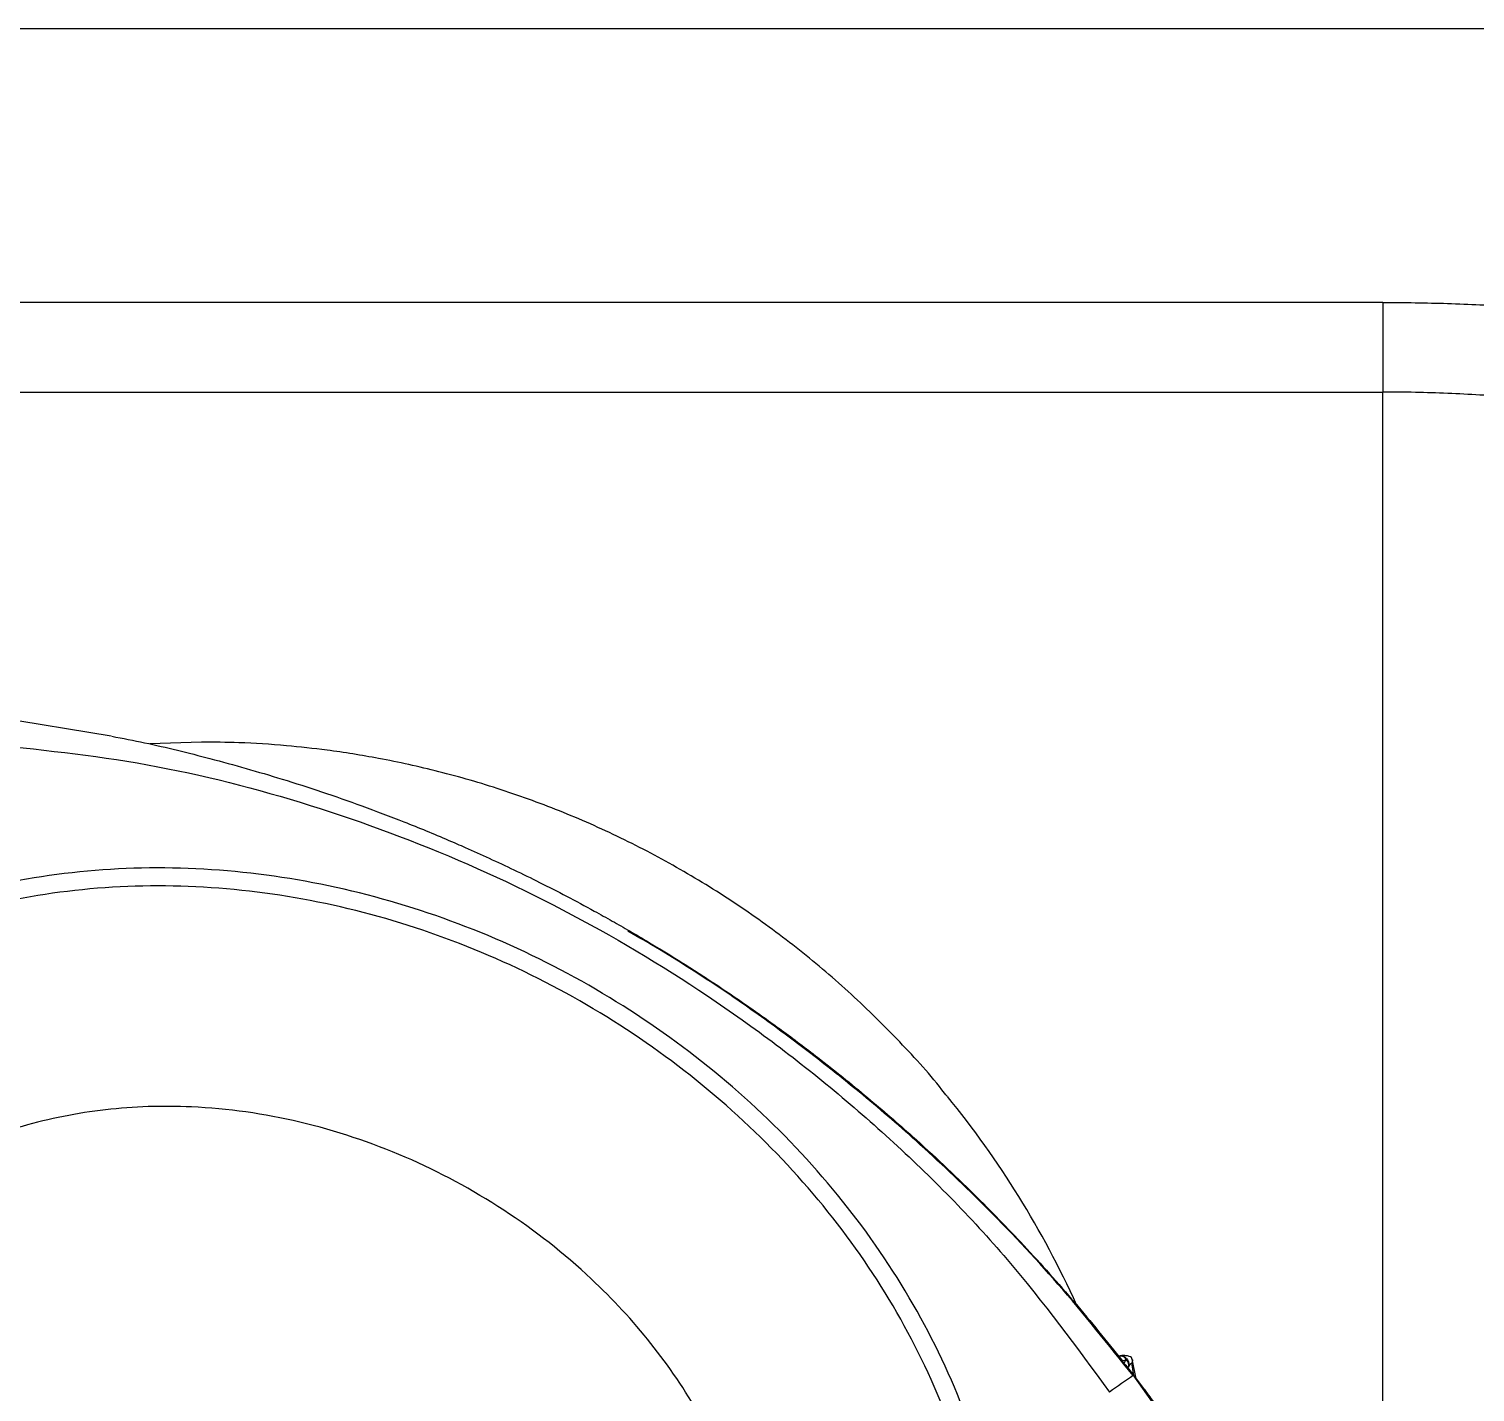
# Model space of a CAD drawing. Extents: x 527 to 611, y 788 to 934.
# Drawn here: x 562.444 to 565.75, y 810.516 to 813.63 of the extents above; entities that cross this region are included whole.
import ezdxf

# ---------------------------------------------------------------- set-up
doc = ezdxf.new("R2010")
doc.units = 0
doc.header["$MEASUREMENT"] = 0
doc.layers.add('1', color=4, linetype='Continuous')
doc.layers.add('GEOMETRY', color=4, linetype='Continuous', lineweight=25)

# ---------------------------------------------------------------- blocks, each defined once
blk = doc.blocks.new('2026_FLASH')
at = {"layer": 'GEOMETRY'}
for p, q in [((54.9604, 10.3166), (32.96, 10.3166)), ((38.46, 9.6917), (32.96, 9.6917)), ((32.96, 9.4869), (38.46, 9.4869)), ((38.46, 3.5861), (38.46, 9.4869)), ((35.5535, 8.7008), (35.267, 8.7479)), ((35.76, 8.6873), (35.6415, 8.6828)), ((37.8556, 7.2842), (37.858, 7.2847)), ((37.8626, 7.285), (37.856, 7.2837)), ((37.8963, 7.2321), (37.8872, 7.2768)), ((37.8781, 7.2589), (37.877, 7.2572)), ((37.8903, 7.2399), (37.8858, 7.2684)), ((38.0333, 7.0396), (37.8888, 7.2412))]:
    blk.add_line(p, q, dxfattribs=at)
at = {"layer": 'GEOMETRY', "flags": 128}
blk.add_lwpolyline([(37.864, 7.2738), (37.8691, 7.2748), (37.873, 7.2757)], dxfattribs=at)
at = {"layer": 'GEOMETRY'}
for centre, radius, start, end in [((35.7704, 6.4976), 2.185, 24.4326, 39.1576), ((37.8639, 7.2638), 0.015, 341.2083, 52.6733), ((39.5033, 4.8488), 2.8847, 124.0023, 125.3384)]:
    blk.add_arc(centre, radius, start, end, dxfattribs=at)
for points, knots in [([(38.46, 9.6917), (38.5093, 9.6917), (38.5586, 9.6909), (38.657, 9.6878), (38.7059, 9.6854), (38.851, 9.6762), (38.9458, 9.6671), (39.0855, 9.6492), (39.1316, 9.6426), (39.223, 9.6279), (39.2684, 9.62), (39.4029, 9.5942), (39.4892, 9.5749), (39.6569, 9.5328), (39.7382, 9.5101), (39.897, 9.4621), (39.9746, 9.4369), (40.2027, 9.3584), (40.3481, 9.3029), (40.6356, 9.1903), (40.7776, 9.1332), (40.9963, 9.0502), (41.0701, 9.023), (41.2213, 8.9703), (41.2988, 8.9447), (41.4577, 8.8965), (41.5392, 8.8739), (41.7082, 8.8329), (41.7956, 8.8146), (41.9102, 8.7954), (41.9334, 8.7917), (41.9798, 8.7849), (42.0032, 8.7817), (42.0735, 8.7729), (42.1207, 8.7679), (42.2639, 8.756), (42.361, 8.7519), (42.46, 8.7519)], [0, 0, 0, 0, 0.03125, 0.03125, 0.0625, 0.0625, 0.125, 0.125, 0.15625, 0.15625, 0.1875, 0.1875, 0.25, 0.25, 0.3125, 0.3125, 0.375, 0.375, 0.5, 0.5, 0.625, 0.625, 0.6875, 0.6875, 0.75, 0.75, 0.8125, 0.8125, 0.875, 0.875, 0.890625, 0.890625, 0.90625, 0.90625, 0.9375, 0.9375, 1, 1, 1, 1]), ([(38.46, 9.6917), (38.46, 9.6825), (38.46, 9.6706), (38.46, 9.6426), (38.46, 9.6264), (38.46, 9.5906), (38.46, 9.5711), (38.46, 9.5301), (38.46, 9.5086), (38.46, 9.4869)], [0, 0, 0, 0, 0.25, 0.25, 0.5, 0.5, 0.75, 0.75, 1, 1, 1, 1]), ([(42.46, 8.5253), (42.457, 8.5253), (42.4538, 8.5253), (42.4476, 8.5253), (42.4384, 8.5253), (42.4168, 8.5255), (42.3983, 8.5257), (42.3614, 8.5262), (42.3369, 8.5268), (42.2638, 8.5289), (42.2154, 8.5311), (42.0712, 8.5398), (41.9765, 8.5485), (41.8598, 8.563), (41.8366, 8.5661), (41.7904, 8.5726), (41.7675, 8.576), (41.6996, 8.5868), (41.6552, 8.5946), (41.5244, 8.6198), (41.4402, 8.639), (41.2764, 8.6812), (41.1967, 8.7042), (41.0408, 8.7532), (40.9651, 8.779), (40.742, 8.8594), (40.5989, 8.9167), (40.3129, 9.0334), (40.1701, 9.0928), (39.948, 9.1793), (39.8725, 9.2077), (39.7182, 9.2626), (39.6394, 9.289), (39.4769, 9.339), (39.3932, 9.3624), (39.2844, 9.389), (39.2625, 9.3942), (39.2181, 9.4042), (39.1956, 9.4091), (39.1281, 9.423), (39.0826, 9.4316), (38.9445, 9.4547), (38.8505, 9.4666), (38.706, 9.4787), (38.6573, 9.4818), (38.5588, 9.4859), (38.5094, 9.4869), (38.46, 9.4869)], [0, 0, 0, 0, 0.001953, 0.001953, 0.003906, 0.007812, 0.015625, 0.015625, 0.03125, 0.03125, 0.0625, 0.0625, 0.125, 0.125, 0.140625, 0.140625, 0.15625, 0.15625, 0.1875, 0.1875, 0.25, 0.25, 0.3125, 0.3125, 0.375, 0.375, 0.5, 0.5, 0.625, 0.625, 0.6875, 0.6875, 0.75, 0.75, 0.8125, 0.8125, 0.828125, 0.828125, 0.84375, 0.84375, 0.875, 0.875, 0.9375, 0.9375, 0.96875, 0.96875, 1, 1, 1, 1]), ([(35.5548, 8.7005), (35.5798, 8.6957), (35.6551, 8.6811), (35.785, 8.6489), (35.9197, 8.6108), (36.0351, 8.5736), (36.128, 8.5411), (36.2246, 8.5045), (36.3032, 8.4722), (36.368, 8.444), (36.4181, 8.4215), (36.4747, 8.3949), (36.5336, 8.3662), (36.5948, 8.3348), (36.6501, 8.3052), (36.6981, 8.2785), (36.7402, 8.2544), (36.7893, 8.2256), (36.8536, 8.1865), (36.9277, 8.139), (37.0077, 8.0847), (37.0872, 8.0281), (37.1799, 7.9583), (37.28, 7.8777), (37.4, 7.7739), (37.5195, 7.6615), (37.6428, 7.5344), (37.756, 7.4082), (37.8283, 7.3183), (37.864, 7.2738)], [0, 0, 0, 0, 0.027611, 0.083235, 0.145249, 0.179585, 0.214803, 0.25197, 0.291587, 0.306892, 0.328529, 0.351088, 0.374659, 0.39941, 0.425505, 0.442463, 0.458817, 0.477965, 0.503996, 0.540164, 0.572958, 0.608418, 0.645582, 0.698326, 0.747129, 0.816939, 0.875423, 0.9384, 1, 1, 1, 1]), ([(35.2569, 8.6839), (35.3838, 8.6708), (35.6382, 8.6445), (36.0104, 8.5488), (36.371, 8.4146), (36.7151, 8.2404), (37.0389, 8.03), (37.3369, 7.7852), (37.608, 7.5112), (37.7593, 7.3049), (37.8348, 7.202)], [0, 0, 0, 0, 0.124403, 0.249396, 0.374648, 0.499998, 0.625346, 0.750599, 0.875592, 1, 1, 1, 1]), ([(37.4638, 7.8777), (37.4599, 7.8827), (37.4246, 7.9289), (37.3495, 8.0097), (37.2388, 8.1188), (37.1199, 8.219), (36.9946, 8.3105), (36.8635, 8.3927), (36.7276, 8.4652), (36.5879, 8.5276), (36.446, 8.5795), (36.3048, 8.6204), (36.1718, 8.6497), (36.0553, 8.6683), (35.9486, 8.6799), (35.853, 8.6862), (35.7883, 8.687), (35.76, 8.6873)], [0, 0, 0, 0, 0.0097162, 0.0896012, 0.1694044, 0.2490989, 0.328645, 0.407981, 0.4870052, 0.565538, 0.6432273, 0.7192764, 0.7914227, 0.8526036, 0.9006051, 0.9564365, 1, 1, 1, 1]), ([(37.6107, 6.5894), (37.6058, 6.6811), (37.596, 6.8653), (37.5193, 7.1348), (37.4012, 7.3914), (37.2411, 7.6295), (37.0452, 7.8436), (36.8185, 8.0289), (36.5674, 8.1812), (36.298, 8.2969), (36.0169, 8.3725), (35.7308, 8.4056), (35.4466, 8.3944), (35.1714, 8.3382), (34.9121, 8.237), (34.6759, 8.0914), (34.4686, 7.9058), (34.294, 7.6861), (34.1549, 7.4382), (34.0548, 7.1688), (33.9917, 6.8846), (33.9839, 6.6902), (33.98, 6.5928)], [0, 0, 0, 0, 0.048377, 0.09717, 0.146628, 0.196818, 0.247667, 0.298988, 0.350512, 0.401933, 0.452965, 0.50339, 0.553091, 0.602088, 0.650565, 0.698888, 0.747507, 0.796727, 0.846674, 0.897321, 0.94851, 1, 1, 1, 1]), ([(37.5685, 6.5901), (37.5637, 6.6796), (37.5541, 6.8595), (37.4791, 7.1226), (37.3636, 7.3732), (37.2071, 7.6056), (37.0156, 7.8147), (36.7941, 7.9956), (36.5486, 8.1445), (36.2854, 8.2576), (36.0107, 8.3317), (35.7312, 8.3643), (35.4536, 8.3536), (35.1847, 8.2989), (34.9314, 8.2001), (34.7007, 8.0578), (34.4982, 7.8765), (34.3277, 7.6616), (34.1919, 7.4192), (34.0942, 7.1558), (34.0326, 6.878), (34.025, 6.688), (34.0211, 6.5927)], [0, 0, 0, 0, 0.048366, 0.097149, 0.146599, 0.196786, 0.247642, 0.298976, 0.350518, 0.401955, 0.452995, 0.503421, 0.553115, 0.602102, 0.650569, 0.698881, 0.747489, 0.7967, 0.846643, 0.897293, 0.948493, 1, 1, 1, 1]), ([(37.8888, 7.2395), (37.8326, 7.3102), (37.7245, 7.4461), (37.5566, 7.6232), (37.4036, 7.7683), (37.2733, 7.8802), (37.1695, 7.9628), (37.0896, 8.023), (37.0228, 8.0714), (36.9569, 8.1172), (36.8842, 8.165), (36.8098, 8.212), (36.7585, 8.2411), (36.7344, 8.2548)], [0, 0, 0, 0, 0.174985, 0.336542, 0.472723, 0.583653, 0.669405, 0.730006, 0.777522, 0.829339, 0.885614, 0.94634, 1, 1, 1, 1]), ([(37.049, 6.5975), (37.0456, 6.6611), (37.0387, 6.7887), (36.9849, 6.975), (36.9023, 7.1522), (36.7903, 7.3166), (36.6419, 7.477), (36.4542, 7.6238), (36.2289, 7.7451), (35.9874, 7.8258), (35.7547, 7.8591), (35.5404, 7.8523), (35.3492, 7.8146), (35.1692, 7.745), (35.0054, 7.6439), (34.8497, 7.5034), (34.7117, 7.3198), (34.6047, 7.0948), (34.537, 6.8503), (34.5286, 6.6812), (34.5244, 6.5962)], [0, 0, 0, 0, 0.048255, 0.096956, 0.14637, 0.19658, 0.247513, 0.311851, 0.376412, 0.440534, 0.503697, 0.553375, 0.602293, 0.650656, 0.698854, 0.747368, 0.808898, 0.871665, 0.935514, 1, 1, 1, 1]), ([(37.858, 7.2847), (37.8589, 7.2849), (37.8605, 7.2853), (37.8632, 7.2852), (37.8663, 7.2843), (37.8706, 7.2818), (37.8743, 7.2781), (37.8775, 7.2732), (37.8793, 7.2679), (37.8795, 7.2626), (37.8785, 7.26), (37.8781, 7.2589)], [0, 0, 0, 0, 0.0730332, 0.1393246, 0.2479144, 0.3578884, 0.5003716, 0.6094598, 0.7500131, 0.8954019, 1, 1, 1, 1]), ([(37.858, 7.2847), (37.8596, 7.2849), (37.8626, 7.2855), (37.8674, 7.2833), (37.8702, 7.2802), (37.8718, 7.2774), (37.8726, 7.2762), (37.873, 7.2757)], [0, 0, 0, 0, 0.292926, 0.559773, 0.811866, 0.915765, 1, 1, 1, 1]), ([(37.8584, 7.2807), (37.8587, 7.2803), (37.8597, 7.2792), (37.8617, 7.2767), (37.8633, 7.2747), (37.864, 7.2738)], [0, 0, 0, 0, 0.218624, 0.660511, 1, 1, 1, 1]), ([(37.8872, 7.2765), (37.8867, 7.278), (37.8856, 7.2809), (37.8806, 7.2837), (37.8725, 7.2854), (37.866, 7.2853), (37.8629, 7.2852)], [0, 0, 0, 0, 0.255748, 0.512883, 0.767029, 1, 1, 1, 1]), ([(37.864, 7.2738), (37.8644, 7.2733), (37.8651, 7.2724), (37.8665, 7.2706), (37.8676, 7.2692), (37.8683, 7.2683)], [0, 0, 0, 0, 0.253559, 0.507119, 1, 1, 1, 1]), ([(37.873, 7.2757), (37.8721, 7.2743), (37.8705, 7.2719), (37.869, 7.2694), (37.8683, 7.2683)], [0, 0, 0, 0, 0.55949, 1, 1, 1, 1]), ([(37.8871, 7.2765), (37.8872, 7.2761), (37.8876, 7.2745), (37.8873, 7.2717), (37.8863, 7.2695), (37.8858, 7.2684)], [0, 0, 0, 0, 0.144468, 0.572234, 1, 1, 1, 1]), ([(37.8683, 7.2683), (37.8701, 7.266), (37.8731, 7.2622), (37.8768, 7.2575), (37.8822, 7.2505), (37.8865, 7.2449), (37.8901, 7.2402)], [0, 0, 0, 0, 0.250003, 0.408992, 0.500259, 1, 1, 1, 1]), ([(37.8781, 7.2589), (37.8804, 7.2624), (37.8846, 7.2685), (37.8854, 7.2684), (37.8858, 7.2684)], [0, 0, 0, 0, 0.559699, 1, 1, 1, 1]), ([(37.8901, 7.2402), (37.8915, 7.2384), (37.8991, 7.2284), (37.9069, 7.2183), (37.9142, 7.2085), (37.9179, 7.2035), (37.9253, 7.1936), (37.9317, 7.185), (37.9354, 7.18)], [0, 0, 0, 0, 0.090773, 0.500244, 0.509107, 0.574151, 0.750187, 1, 1, 1, 1])]:
    blk.add_open_spline(points, degree=3, knots=knots, dxfattribs=at)

msp = doc.modelspace()

# ---------------------------------------------------------------- block references
at = {"layer": '1'}
msp.add_blockref('2026_FLASH', (527.0792, 803.3138), dxfattribs=at)

doc.saveas('drawing.dxf')
